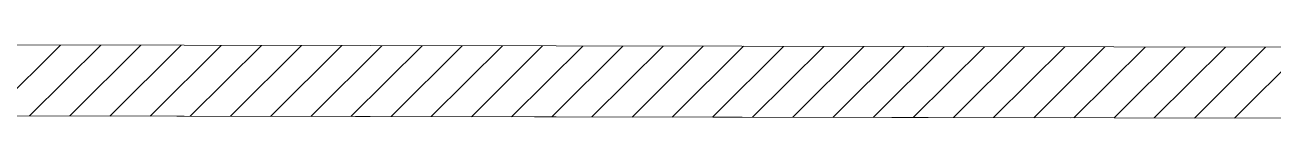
# Model space of a CAD drawing. Extents: x 766778 to 845620, y 133762 to 209800.
# Drawn here: x 787257.7 to 787697.2, y 190315.7 to 190342 of the extents above; entities that cross this region are included whole.
import ezdxf

# ---------------------------------------------------------------- set-up
doc = ezdxf.new("R2010")
doc.units = 0
doc.header["$MEASUREMENT"] = 0
doc.layers.get('0').update_dxf_attribs({"color": 1, "linetype": 'CONTINUOUS'})

# ---------------------------------------------------------------- blocks, each defined once
blk = doc.blocks.new('A$C7EB86452')
at = {"color": 252, "linetype": 'Continuous', "lineweight": 5}
for p, q in [((-22.88, -830.42), (745.04, -938.34)), ((700.96, -957.39), (-26.36, -855.17)), ((221.21, -889.97), (249.45, -868.69)), ((235.22, -891.94), (263.45, -870.66)), ((249.22, -893.9), (277.46, -872.63)), ((263.23, -895.87), (291.46, -874.6)), ((277.23, -897.84), (305.47, -876.56)), ((291.23, -899.81), (319.47, -878.53)), ((598.15, -942.94), (156.67, -880.9)), ((305.24, -901.78), (333.48, -880.5)), ((319.24, -903.75), (347.48, -882.47)), ((333.25, -905.71), (361.48, -884.44)), ((347.25, -907.68), (375.49, -886.4)), ((361.26, -909.65), (389.49, -888.37)), ((375.26, -911.62), (403.5, -890.34)), ((389.27, -913.59), (417.5, -892.31)), ((403.27, -915.55), (431.51, -894.28)), ((417.28, -917.52), (445.51, -896.25)), ((431.28, -919.49), (459.52, -898.21)), ((445.28, -921.46), (473.52, -900.18)), ((459.29, -923.43), (487.52, -902.15)), ((473.29, -925.4), (501.53, -904.12)), ((487.3, -927.36), (515.53, -906.09)), ((501.3, -929.33), (529.54, -908.05)), ((515.31, -931.3), (543.54, -910.02)), ((529.31, -933.27), (557.55, -911.99)), ((543.32, -935.24), (571.55, -913.96)), ((557.32, -937.2), (585.56, -915.93)), ((571.32, -939.17), (599.56, -917.9)), ((585.33, -941.14), (613.57, -919.86)), ((599.33, -943.11), (627.57, -921.83)), ((613.34, -945.08), (641.57, -923.8)), ((627.34, -947.05), (655.58, -925.77)), ((641.35, -949.01), (669.58, -927.74)), ((655.35, -950.98), (683.59, -929.7))]:
    blk.add_line(p, q, dxfattribs=at)
blk = doc.blocks.new('ENGINE')
at = {"color": 4, "linetype": 'Continuous', "ltscale": 12, "rotation": 7.698618751251217}
blk.add_blockref('A$C7EB86452', (945855.32, 205857.51), dxfattribs=at)

msp = doc.modelspace()

# ---------------------------------------------------------------- block references
at = {"color": 7, "linetype": 'Continuous', "rotation": 0.1984573570547499}
msp.add_blockref('ENGINE', (-158232.80366, -17964.77499), dxfattribs=at)

doc.saveas('drawing.dxf')
